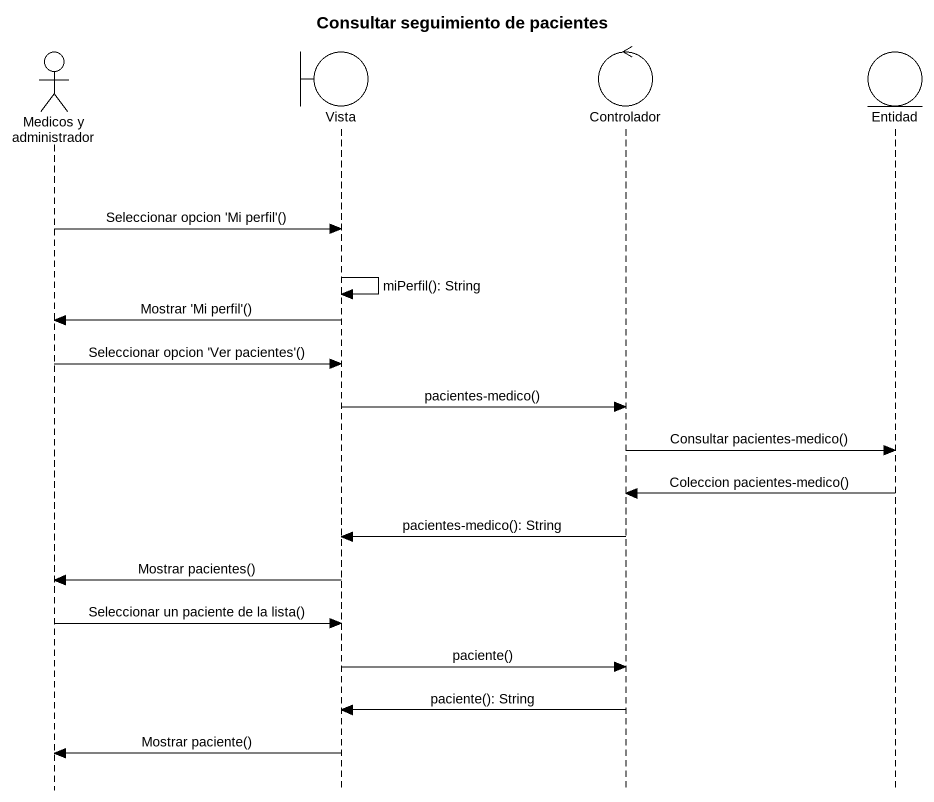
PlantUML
@startuml
title Consultar seguimiento de pacientes
hide footbox
actor "Medicos y administrador" as Medicos_y_administrador
boundary Vista
control Controlador
entity Entidad

Medicos_y_administrador -> Vista : Seleccionar opcion 'Mi perfil'()
Vista -> Vista : miPerfil(): String
Vista -> Medicos_y_administrador : Mostrar 'Mi perfil'()
Medicos_y_administrador -> Vista : Seleccionar opcion 'Ver pacientes'()
Vista -> Controlador : pacientes-medico()
Controlador -> Entidad : Consultar pacientes-medico()
Entidad -> Controlador : Coleccion pacientes-medico()
Controlador -> Vista : pacientes-medico(): String
Vista -> Medicos_y_administrador : Mostrar pacientes()
Medicos_y_administrador -> Vista : Seleccionar un paciente de la lista()
Vista -> Controlador : paciente()
Controlador -> Vista : paciente(): String
Vista -> Medicos_y_administrador : Mostrar paciente()
@enduml
